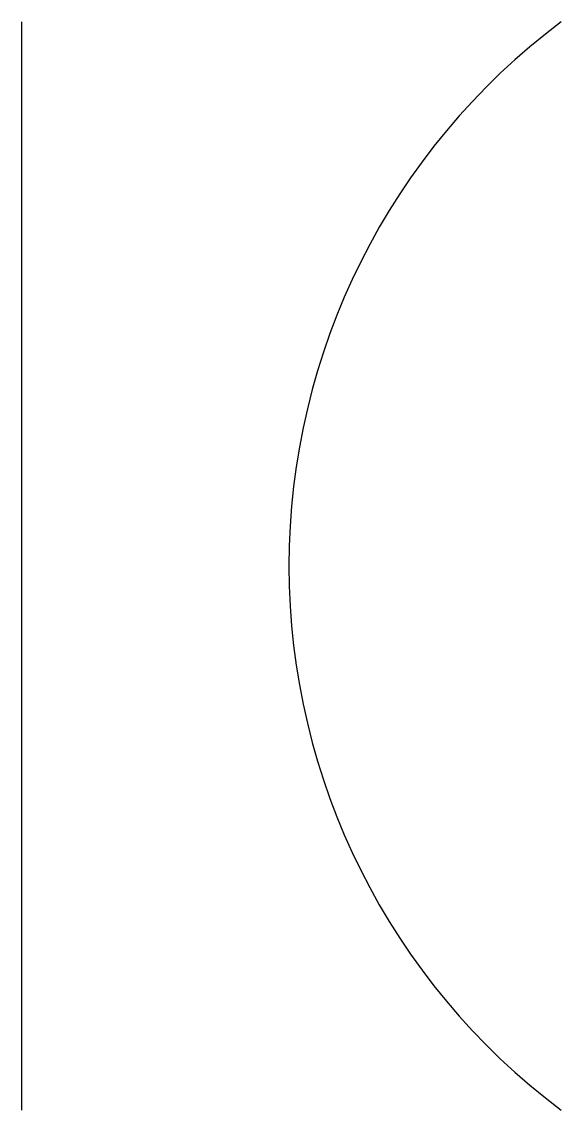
# Model space of a CAD drawing. Header units: millimetres. Extents: x 1040.35 to 1041.02, y 451.49 to 452.84.
import ezdxf

# ---------------------------------------------------------------- set-up
doc = ezdxf.new("R2010")
doc.units = ezdxf.units.MM
doc.layers.add('DIA-SIM', color=1, linetype='Continuous')

# ---------------------------------------------------------------- blocks, each defined once
blk = doc.blocks.new('D-BANCO-CAPACITORES')
blk.add_line((0, -0.33804), (0, 0.33804))
blk.add_arc((0.58835, 0), 0.42255, 126.8699, 233.1301)

msp = doc.modelspace()

# ---------------------------------------------------------------- block references
at = {"layer": 'DIA-SIM', "xscale": 2, "yscale": 2, "zscale": 2}
msp.add_blockref('D-BANCO-CAPACITORES', (1040.3512, 452.1658), dxfattribs=at)

doc.saveas('drawing.dxf')
